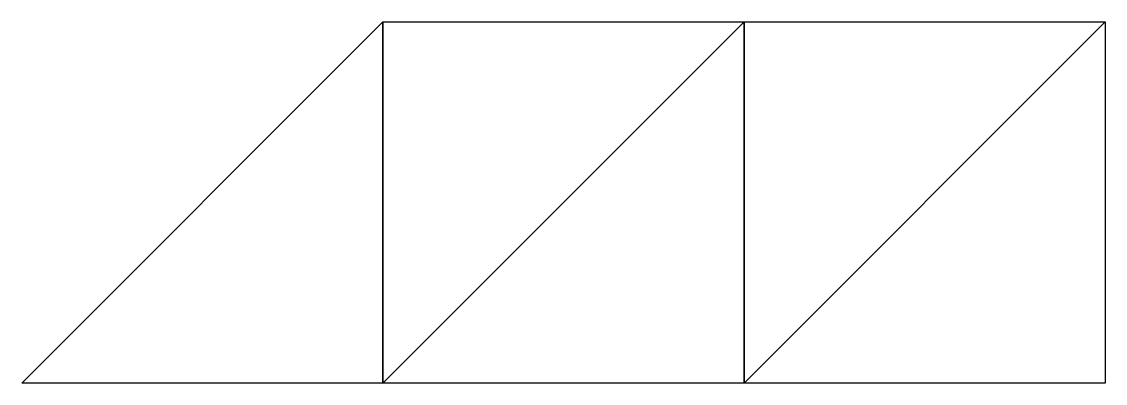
# Model space of a CAD drawing. Header units: inches. Extents: x 1000 to 1300, y 1000 to 1100.
import ezdxf

# ---------------------------------------------------------------- set-up
doc = ezdxf.new("R2010")
doc.units = ezdxf.units.IN
doc.header["$MEASUREMENT"] = 0
doc.layers.add('TRI-CRACK-LINEAR', color=1, linetype='Continuous')

msp = doc.modelspace()

# ---------------------------------------------------------------- linework, layer by layer
at = {"layer": 'TRI-CRACK-LINEAR', "color": 3, "true_color": 0x00ff00}
for points in [[(1000, 1000, 1000), (1100, 1100, 1000), (1100, 1000, 1000), (1000, 1000, 1000)], [(1100, 1000, 1000), (1200, 1100, 1000), (1200, 1000, 1000), (1100, 1000, 1000)], [(1100, 1000, 1000), (1100, 1100, 1000), (1200, 1100, 1000), (1100, 1000, 1000)], [(1200, 1000, 1000), (1300, 1100, 1000), (1300, 1000, 1000), (1200, 1000, 1000)], [(1200, 1000, 1000), (1200, 1100, 1000), (1300, 1100, 1000), (1200, 1000, 1000)]]:
    msp.add_3dface(points, dxfattribs=at)

doc.saveas('drawing.dxf')
